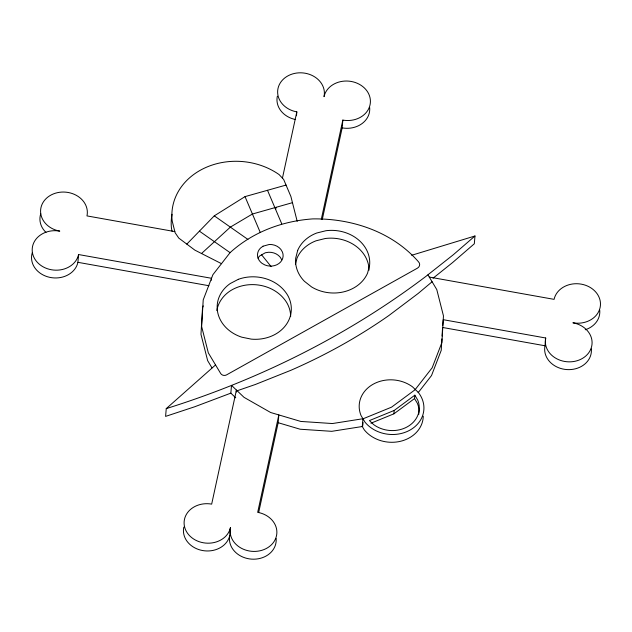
<?xml version="1.0" encoding="UTF-8"?>
<svg xmlns="http://www.w3.org/2000/svg" width="632" height="632" viewBox="0 0 632 632"><rect width="100%" height="100%" fill="white"/><g stroke="black" fill="none" stroke-linecap="round" stroke-linejoin="round"><path stroke-width="0.95" d="M441.894 338.902L441.231 350.326L431.53 375.534L418.234 392.606M442.068 336.042L442.511 328.427M32.351 252.445A23.408 19.718 4.9 0 0 49.715 277.337A23.408 19.718 4.9 0 0 77.918 262.327L78.581 254.546L211.523 278.293L211.357 280.237M215.552 364.94L166.256 408.612L165.592 416.393L194.664 406.779L230.838 393.144L231.51 385.362L244.039 397.354L270.646 412.506L300.793 421.441L332.424 423.543L363.384 418.668L391.556 407.158L415.027 389.794L432.193 367.753L441.894 342.544L443.459 315.882L436.783 289.582L427.967 274.865M236.265 392.014L236.431 390.07L211.673 504.123A23.408 19.718 4.9 0 0 184.473 519.33A23.408 19.718 4.9 0 0 203.283 542.762A23.408 19.718 4.9 0 0 230.483 527.554A23.408 19.718 4.9 0 0 249.292 550.986A23.408 19.718 4.9 0 0 276.5 535.77A23.408 19.718 4.9 0 0 257.682 512.347L278.831 414.932L278.167 422.713L258.693 512.41M276.129 538.417A23.408 19.718 4.9 0 1 251.67 559.138A23.408 19.718 4.9 0 1 229.819 535.336L230.483 527.554M296.487 115.767L296.819 111.872A23.408 19.718 4.9 0 1 278.009 88.441A23.408 19.718 4.9 0 1 305.209 73.233A23.408 19.718 4.9 0 1 324.019 96.664A23.408 19.718 4.9 0 1 351.218 81.457A23.408 19.718 4.9 0 1 370.036 104.888A23.408 19.718 4.9 0 1 342.836 120.096L321.261 219.478M322.265 219.541L342.165 127.877L342.836 120.096M362.942 418.739L362.278 426.521L364.261 429.839A32.414 27.31 4.9 0 0 400.285 441.341A32.414 27.31 4.9 0 0 423.266 416.196M362.8 425.478L363.052 422.563M370.921 423.219L393.91 413.826L394.202 410.452L414.829 395.19L417.665 399.93A27.761 23.384 4.9 0 1 407.332 426.805A27.761 23.384 4.9 0 1 373.607 424.562L369.436 420.572L394.202 410.452M418.716 414.553A27.761 23.384 4.9 0 0 417.381 403.303L414.545 398.563L414.829 395.19M442.732 325.527L443.237 319.689L545.7 337.994A23.408 19.718 4.9 0 0 564.51 361.425A23.408 19.718 4.9 0 0 591.71 346.218A23.408 19.718 4.9 0 0 572.9 322.786A23.408 19.718 4.9 0 0 600.1 307.579A23.408 19.718 4.9 0 0 581.282 284.147A23.408 19.718 4.9 0 0 554.082 299.355L429.286 277.061M411.693 255.265L474.98 235.989L474.316 243.778L452.599 262.557L433.038 278.214M591.347 348.856A23.408 19.718 4.9 0 1 566.88 369.578A23.408 19.718 4.9 0 1 545.029 345.775L545.7 337.994M275.639 209.461L276.105 207.304M282.433 178.145L296.819 111.872M295.428 264.445L297.032 258.125A37.122 31.276 4.9 0 1 316.047 240.8L325.259 238.509A37.122 31.276 4.9 0 1 369.064 270.156M203.235 305.88L202.54 307.681L200.976 334.352L207.652 360.651L211.989 367.895M230.072 252.65L212.905 274.691L203.212 299.9L201.648 326.562L208.323 352.869L220.694 373.52A4.013 3.381 4.9 0 0 226.54 374.902L417.42 268.173A5.23 4.408 4.9 0 0 418.321 261.608C392.124 231.699 351.708 218.261 312.674 218.901C282.267 221.058 252.8 231.999 230.072 252.65L199.404 231.154M186.819 244.11L214.28 215.852L245.026 196.615L286.051 185.073M201.521 253.511L230.356 227.117L252.421 214.019L292.458 202.667M474.98 235.989L453.27 254.775L425.834 276.445C347.948 335.371 259.373 379.492 166.256 408.612M432.098 281.761L418.194 293.438L388.941 315.479A570.736 480.818 4.9 0 1 290.933 370.273L255.383 384.477L237.158 390.766M393.91 413.826L414.545 398.563M362.713 426.458L331.76 431.324L300.129 429.223L278.167 422.713M174.835 231.604L86.971 215.907A23.408 19.718 4.9 0 0 68.153 192.476A23.408 19.718 4.9 0 0 40.954 207.683A23.408 19.718 4.9 0 0 59.771 231.115A23.408 19.718 4.9 0 0 32.572 246.322A23.408 19.718 4.9 0 0 51.382 269.753A23.408 19.718 4.9 0 0 78.581 254.546M77.918 262.327L208.916 285.727M442.566 327.471L545.029 345.775M221.492 263.67L194.861 250.13L178.777 238.09L175.119 232.734L172.204 221.05A66.028 55.632 4.9 0 1 206.293 167.298A66.028 55.632 4.9 0 1 279.107 174.59L283.657 179.449L290.878 196.441L297.198 221.334M214.28 215.852L247.934 239.441M230.838 393.144L235.76 397.852M261.466 254.641L271.112 266.586M281.714 259.728L280.189 257.177A12.838 10.815 4.9 0 0 268.6 252.255L265.329 252.768L259.87 255.826A12.838 10.815 4.9 0 0 258.053 258.156M267.494 190.295L281.722 223.775M245.026 196.615L260.289 232.529M172.196 231.47L171.533 228.831A66.028 55.632 4.9 0 1 172.038 214.264M216.847 310.581A37.122 31.276 4.9 0 1 229.527 291.36C247.712 279.075 275.671 283.894 287.07 303.163A37.122 31.276 4.9 0 1 290.665 316.466M599.736 310.217A23.408 19.718 4.9 0 1 585.24 329.754M45.962 232.402A23.408 19.718 4.9 0 1 40.74 213.806M295.302 119.488A23.408 19.718 4.9 0 1 277.337 96.23M229.819 535.336A23.408 19.718 4.9 0 1 202.619 550.543A23.408 19.718 4.9 0 1 183.801 527.112M369.665 107.527A23.408 19.718 4.9 0 1 342.165 127.877M297.704 250.335L295.681 258.283A37.122 31.276 4.9 0 0 304.419 281.295L311.608 286.952A37.122 31.276 4.9 0 0 367.595 273.032L369.617 265.092A37.122 31.276 4.9 0 0 325.93 230.727L316.719 233.018A37.122 31.276 4.9 0 0 297.704 250.335M263.015 246.203L260.534 248.044A12.838 10.815 4.9 0 0 262.011 263.339L264.824 264.934A12.838 10.815 4.9 0 0 278.917 263.528A12.838 10.815 4.9 0 0 282.385 251.947L280.853 249.395A12.838 10.815 4.9 0 0 269.264 244.473L263.015 246.203M238.319 279.328L230.19 283.57A37.122 31.276 4.9 0 0 241.827 337.196L251.299 339.131A37.122 31.276 4.9 0 0 287.734 295.381C277.954 278.846 255.897 272.929 238.319 279.328M418.187 392.275L412.514 386.839A32.414 27.31 4.9 0 0 373.141 384.224A32.414 27.31 4.9 0 0 361.07 415.611L364.925 422.05A32.414 27.31 4.9 0 0 409.978 430.1A32.414 27.31 4.9 0 0 418.187 392.275"/></g></svg>
